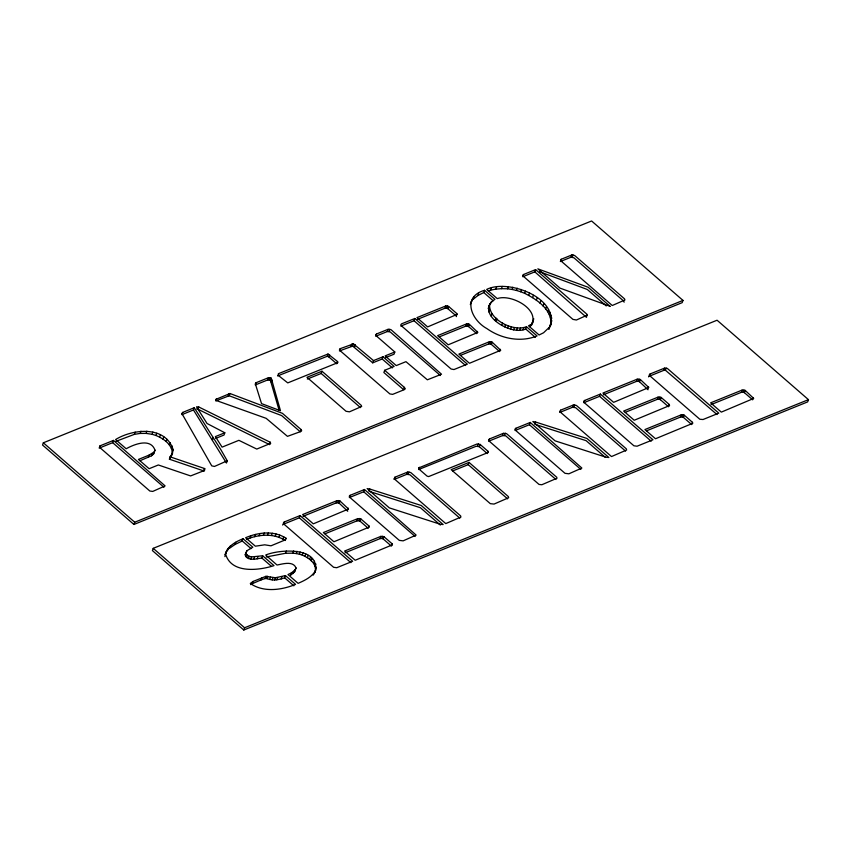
<?xml version="1.0" encoding="UTF-8"?>
<svg xmlns="http://www.w3.org/2000/svg" width="851" height="851" viewBox="0 0 851 851"><rect width="100%" height="100%" fill="white"/><g stroke="black" fill="none" stroke-linecap="round" stroke-linejoin="round"><path stroke-width="1.28" d="M286.021 538.247L285.223 539.896L270.99 545.81L264.714 544.821L255.364 546.193L245.62 537.736C258.279 532.29 273.937 530.354 286.021 538.247L285.223 540.502C273.724 532.992 258.789 534.322 246.577 539.311M171.104 456.753L173.061 449.456C165.371 425.532 132.862 428.819 115.587 439.552L126.161 448.754C134.256 444.286 150.521 437.68 154.999 450.158L153.467 454.126L151.499 455.785L140.011 460.721M171.913 455.147L173.061 449.456M224.909 556.628C225.951 547.14 234.94 541.917 243.088 538.757L252.832 547.225L246.918 550.725L245.237 554.724L245.684 556.49C249.779 561.096 256.672 558.724 261.863 558.022L271.32 566.234M551.852 320.667L548.789 329.273C562.947 299.19 508.728 278.298 486.676 289.414L497.261 298.616C511.462 293.425 542.8 310.721 529.971 326.827L533.322 321.072M532.535 323.316L533.758 318.742M316.37 567.043L314.955 572.436C321.295 546.321 279.575 549.193 265.714 555.022L277.011 565.021C282.777 563.99 293.042 560.628 296.031 567.925L294.52 571.936L290.499 575.255L291.297 573L295.318 569.691L296.031 567.925M526.492 326.741L525.695 328.986C510.834 336.251 473.975 313.274 494.942 299.318L484.549 290.276C461.444 297.031 471.454 320.125 486.825 328.55C501.101 338.677 520.525 342.666 537.066 335.932L526.492 326.741C512.791 332.113 487.623 319.019 489.687 303.637M43.348 442.797L42.55 445.041L133.926 524.471L682.183 302.658L682.981 300.414L591.605 220.983L43.348 442.797L134.724 522.227L682.981 300.414M99.971 445.871L99.173 448.115L112.662 442.669L113.46 440.414L165.105 485.91L152.733 491.431L149.84 491.027L99.684 447.435L99.971 445.871L113.46 440.414M115.938 441.339L134.352 434.361L135.149 432.117M134.352 434.361L140.17 433.436L140.958 431.18M140.17 433.436L146.074 433.404L146.872 431.159M146.074 433.404L152.084 434.297L152.882 432.053M148.297 457.37L149.085 455.125L154.265 451.881L154.999 450.158M172.274 451.7C170.891 443.552 163.094 438.435 155.967 435.489L156.754 433.244M151.499 455.785L152.297 453.54M159.594 437.095L160.382 434.85M162.966 439.095L163.764 436.85M133.926 524.471L134.724 522.227M166.094 441.499L166.892 439.254M169.36 444.882L170.157 442.637M194.262 407.725L182.678 412.416L181.88 414.66L193.464 409.969L194.262 407.725L220.856 449.668L227.249 460.795L226.451 463.05L193.464 409.969M171.423 448.286L172.21 446.03M170.126 456.838L204.559 468.539L204.049 471.029L169.519 459.242L170.126 456.838L172.71 452.902M169.519 459.242L170.317 456.998M196.666 408.937L197.943 409.214L198.74 406.969L270.15 442.233L270.692 443.35L256.779 449.073L238.886 440.329L222.09 447.126L215.367 436.606L224.824 432.776L207.038 423.49L196.517 406.81L198.74 406.969M153.212 548.342L152.414 550.586L243.79 630.017L807.652 401.895L808.45 399.651L717.074 320.221L153.212 548.342L244.588 627.772L808.45 399.651M216.548 398.704L215.76 400.949L229.196 395.758L281.628 415.575L300.233 431.755L301.031 429.5L282.426 413.331L229.983 393.513L215.899 399.364L216.431 400.566L266.172 418.341L287.457 436.35L300.999 431.436L301.658 430.691L301.031 429.5M212.229 439.68L213.016 437.435M212.537 439.797L213.324 437.552M228.174 395.928L228.972 393.683M229.196 395.758L229.983 393.513M203.761 470.784L204.559 468.539M224.824 432.776L224.026 435.031L215.75 438.382M256.055 382.727L255.321 383.748L261.534 403.608L280.49 410.746L271.235 378.142L268.469 377.706L256.055 382.727L255.257 384.971L267.682 379.95L270.437 380.397L279.139 410.352M267.682 379.95L268.469 377.706M269.288 379.886L270.086 377.631M270.437 380.397L271.235 378.142M271.288 382.333L272.086 380.089M226.026 552.395L225.228 554.639L226.866 550.352M226.068 552.597L228.249 548.278M227.451 550.523L230.164 546.161M270.341 442.403L269.544 444.647L270.15 442.233M229.366 548.406L234.929 544.523L235.727 542.278M234.929 544.523L241.875 541.172L242.663 538.928M241.875 541.172L243.088 538.757M250.12 538.013L250.917 535.768M246.918 550.725L245.237 554.724M245.684 556.49L246.482 554.246L246.035 552.48M246.577 557.458L247.375 555.214L246.482 554.246M254.704 536.683L255.502 534.439M248.428 558.564L249.226 556.32L247.375 555.214M250.811 559.16L251.609 556.916L262.661 555.767L274.011 565.638C258.981 570.478 231.472 573.893 225.706 554.384M259.13 535.768L259.927 533.524M253.747 559.245L254.534 557.001M263.406 535.268L264.193 533.013M277.586 375.94L327.252 356.271L328.039 354.016L337.549 361.547L337.9 362.611L287.755 382.897L278.096 375.248L278.373 373.695L328.039 354.016M307.317 379.067L321.178 373.461L321.976 371.217L361.271 405.374L361.654 406.48L349.463 411.831L346.059 411.288L306.956 377.291L321.976 371.217M257.215 558.809L258.013 556.565M337.549 361.547L336.751 363.792L328.816 356.899L329.614 354.654M267.522 535.173L268.31 532.928M250.619 584.626L252.247 583.712L253.045 581.467L265.895 576.329L275.362 577.744L285.447 575.584L295.574 584.371C281.511 590.211 263.331 592.615 250.3 583.456L253.045 581.467M261.863 558.022L262.661 555.767M271.48 535.492L272.277 533.247M382.993 356.76L373.525 360.59L353.495 343.878L340.23 348.665L339.432 350.92L352.697 346.123L372.727 362.834L382.195 359.005L382.993 356.76L394.13 366.451L384.673 370.281L383.875 372.525L403.523 389.598L404.321 387.354L384.673 370.281M275.288 536.226L276.086 533.981M252.247 583.712L261.066 579.903L261.863 577.659M243.79 630.017L244.588 627.772M282.628 525.046L284.33 521.95L300.084 515.578L352.665 561.277L336.762 567.713L333.613 567.298L283.872 524.067L283.426 522.801L284.33 521.95M278.947 537.375L279.745 535.13M261.066 579.903L265.097 578.574L265.895 576.329M265.097 578.574L266.342 578.446L267.14 576.201M266.342 578.446L267.076 578.68L267.874 576.425M351.027 346.229L351.825 343.985M282.926 539.077L283.713 536.832M351.835 346.038L352.633 343.793M267.076 578.68L269.693 579.435L270.49 577.191M352.697 346.123L353.495 343.878M354.59 347.07L355.388 344.825M269.693 579.435L272.192 579.871L272.99 577.627M272.192 579.871L274.565 579.988L275.362 577.744M266.203 556.98L285.489 553.278L286.287 551.033M274.565 579.988L276.82 579.797L277.607 577.542M283.532 524.195L299.297 517.823L300.084 515.578M276.82 579.797L281.181 578.925L281.979 576.68M285.489 553.278L292.882 553.193L293.669 550.948M281.181 578.925L284.66 577.829L285.447 575.584M292.882 553.193L296.233 553.554L297.031 551.31M376.536 333.975L375.759 334.879L376.11 335.72L394.811 351.974L385.12 355.899L396.258 365.59L405.959 361.664L427.362 379.812L441.52 374.227L391.013 329.688L388.13 329.294L376.536 333.975L375.748 336.23L387.333 331.539L390.215 331.933L440.382 375.536M296.233 553.554L299.371 554.182L300.158 551.937M292.946 573.627L293.744 571.383M294.52 571.936L295.318 569.691M315.583 569.298C315.2 562.171 308.222 557.66 302.275 555.086L303.073 552.842M372.727 362.834L373.525 360.59M304.956 556.256L305.754 554.012M387.333 331.539L388.13 329.294M307.413 557.692L308.211 555.448M389.035 331.433L389.832 329.188M309.647 559.405L310.445 557.16M311.253 560.798L312.051 558.554M313.732 563.479L314.53 561.235M303.052 516.302L336.156 502.909L336.953 500.665L340.006 500.994L348.516 509.004L313.306 523.844L302.616 514.547L336.953 500.665M315.168 566.309L315.966 564.064M336.156 502.909L337.985 502.75L338.783 500.505M347.719 511.249L339.219 503.239L340.006 500.994M394.811 351.974L394.024 354.218L385.535 357.654M350.144 495.325L349.346 497.569L363.696 491.761L364.494 489.516L416.15 535.088L403.14 540.853L399.279 540.364L349.825 497.378L349.293 496.154L350.144 495.325L364.494 489.516M400.789 326.093L414.033 320.731L414.831 318.487L467.348 364.143L453.977 369.547L451.126 369.026L401.438 325.827L400.874 324.614L401.576 323.848L414.831 318.487M347.442 510.387L348.24 508.143M324.997 533.8L357.005 520.855L357.803 518.599L360.856 518.929L368.994 526.003L369.228 527.077L333.922 541.757L323.327 532.556L357.803 518.599M369.015 491.304L369.813 489.048L421.213 505.473L443.148 524.546L440.456 524.312L389.343 507.887L367.121 488.58L369.813 489.048M357.005 520.855L358.835 520.695L359.633 518.45M368.994 526.003L368.196 528.248L360.069 521.184L360.856 518.929M417.362 319.391L445.02 308.2L445.818 305.956L448.583 306.403L456.796 313.54L456.359 316.625M445.02 308.2L446.637 308.136L447.424 305.881M456.796 313.54L455.998 315.785L447.786 308.647L448.583 306.403M394.885 477.22L394.236 478.805L445.775 523.599L460.902 517.057L460.636 515.908L410.703 472.507L407.555 472.103L394.885 477.22L394.098 479.464L406.757 474.347L409.905 474.752L459.838 518.153M345.017 552.799L380.11 538.609L380.908 536.353L383.961 536.683L392.194 543.842L392.449 544.821L355.197 560.256L344.602 551.044L380.908 536.353M380.11 538.609L381.939 538.449L382.737 536.204M392.194 543.842L391.396 546.087L383.173 538.928L383.961 536.683M406.757 474.347L407.555 472.103M408.235 474.167L409.023 471.922M470.316 304.541L471.88 300.201M471.092 302.445L473.879 297.127M439.265 336.879L465.827 326.135L466.614 323.891L469.38 324.327L477.847 332.422L448.222 344.804L437.637 335.613L466.614 323.891M473.082 299.371L477.837 295.552L478.624 293.308M465.827 326.135L467.433 326.061L468.231 323.816M477.507 331.39L476.709 333.635L468.593 326.582L469.38 324.327M419.405 467.305L418.607 469.55L476.166 446.264L479.315 446.679L487.261 453.583L488.048 451.338L480.113 444.424L476.954 444.02L418.596 467.986L418.852 468.975L427.085 476.124L428.638 476.581L488.293 452.445L488.048 451.338M477.837 295.552L483.751 292.531L484.549 290.276M488.251 290.893L490.633 290.117L491.421 287.872M488.176 308.615L488.974 306.371M490.633 290.117L495.825 289.117L496.612 286.872M491.58 301.403L488.889 305.881M488.644 311.849L489.442 309.594M491.218 316.115L492.016 313.87M495.825 289.117L501.462 288.68L502.25 286.436M495.208 320.263L496.005 318.019M501.462 288.68L507.536 288.797L508.334 286.553M496.25 321.167L497.037 318.923M460.54 355.346L488.612 343.985L489.41 341.74L492.176 342.187L500.739 350.272L469.475 363.281L458.891 354.08L489.41 341.74M488.612 343.985L490.229 343.921L491.027 341.676M500.399 349.325L499.601 351.569L491.378 344.432L492.176 342.187M507.536 288.797L512.025 289.446L512.823 287.202M501.803 325.295L502.601 323.05M512.025 289.446L516.397 290.425L517.185 288.181M504.664 326.89L505.462 324.646M535.609 269.618L523.546 274.501L522.759 276.745L534.822 271.863L535.609 269.618L586.999 314.285L586.499 317.359L534.822 271.863M507.579 328.188L508.377 325.944M516.397 290.425L520.631 291.733L521.429 289.489M510.547 329.177L511.334 326.933M551.054 322.912C550.661 308.434 536.353 299.254 524.748 293.361L525.546 291.116M513.557 329.858L514.355 327.614M452.753 470.911L468.231 464.646L469.029 462.401L508.366 496.59L508.643 497.75L494.069 504.069L490.304 503.664L451.158 469.635L469.029 462.401M528.737 295.308L529.535 293.063M516.631 330.231L517.429 327.986M477.634 446.094L478.432 443.839M519.759 330.305L520.557 328.06M479.315 446.679L480.113 444.424M532.598 297.584L533.396 295.34M523.057 329.784L523.854 327.529M536.343 300.19L537.141 297.946M489.548 438.925L488.538 439.924L488.814 440.786L539.023 484.432L541.842 484.74L557.001 478.241L556.745 477.262L506.536 433.616L503.335 433.34L489.548 438.925L488.751 441.169L502.547 435.595L505.739 435.861L555.948 479.507M531.535 325.263L532.332 323.018M539.96 303.116L540.757 300.871M543.066 306.02L543.863 303.775M561.16 259.289L560.777 260.768L612.263 305.509L624.921 299.967L624.538 298.861L574.659 255.502L571.808 254.981L561.16 259.289L560.362 261.534L571.01 257.225L573.872 257.757L623.74 301.105L624.123 302.211M545.661 308.902L546.459 306.658M502.547 435.595L503.335 433.34M547.757 311.764L548.555 309.509M504.483 435.393L505.281 433.148M549.342 314.583L550.14 312.338M571.01 257.225L571.808 254.981M550.416 317.391L551.214 315.147M572.298 257.119L573.095 254.874M550.991 320.167L551.788 317.923M550.618 325.635L551.416 323.391M515.866 428.276L515.068 430.521L529.418 424.713L530.216 422.468L581.871 468.05L568.862 473.805L565 473.316L515.546 430.329L515.004 429.106L515.866 428.276L530.216 422.468M534.736 424.255L535.534 422.011L586.924 438.435L608.869 457.498L606.167 457.264L555.065 440.839L532.843 421.532L535.534 422.011M560.607 410.171L559.958 411.767L611.497 456.561L626.623 450.019L626.347 448.86L576.425 405.459L573.266 405.055L560.607 410.171L559.809 412.416L572.478 407.299L575.627 407.703L625.559 451.104M572.478 407.299L573.266 405.055M573.946 407.118L574.744 404.874M584.637 400.459L583.839 402.704L599.593 396.321L600.391 394.077L652.962 439.776L637.069 446.211L633.91 445.796L584.18 402.566L583.722 401.3L584.637 400.459L600.391 394.077M603.359 394.8L636.463 381.408L637.261 379.163L640.314 379.493L648.813 387.513L613.614 402.342L602.923 393.056L637.261 379.163M636.463 381.408L638.293 381.259L639.09 379.014M648.026 389.758L639.516 381.737L640.314 379.493M648.568 376.876L650.164 373.94L664.525 368.132L667.344 368.44L718.787 413.15L703.022 419.522L699.82 419.256L649.611 375.61L649.356 374.631L650.164 373.94M647.749 388.886L648.547 386.641M649.377 376.185L663.727 370.376L664.525 368.132M663.727 370.376L665.397 370.217L666.184 367.972M625.304 412.31L657.312 399.353L658.11 397.109L661.163 397.438L669.301 404.502L669.535 405.587L634.218 420.256L623.634 411.054L658.11 397.109M657.312 399.353L659.142 399.204L659.94 396.949M669.301 404.502L668.503 406.746L660.365 399.683L661.163 397.438M646.537 430.819L680.417 417.107L681.215 414.863L684.268 415.192L692.491 422.341L692.746 423.319L655.493 438.754L644.909 429.553L681.215 414.863M680.417 417.107L682.247 416.947L683.045 414.703M692.491 422.341L691.703 424.585L683.47 417.437L684.268 415.192M711.042 404.597L741.349 392.332L742.146 390.088L745.21 390.418L753.709 398.428L721.318 412.129L710.628 402.842L742.146 390.088M741.349 392.332L743.189 392.173L743.976 389.928M753.433 397.566L752.635 399.81L744.412 392.662L745.21 390.418M153.467 454.126L154.201 452.402M315.742 570.191C312.136 576.957 304.828 580.403 298.105 583.35L287.989 574.553L291.297 573M313.168 575.127L314.359 573.329M549.586 327.029L543.555 332.773L539.098 334.986L528.524 325.795L530.769 324.582M340.23 348.665L339.453 349.57L339.804 350.41L389.864 393.928L392.63 394.375L404.576 389.535L405.278 388.684L404.321 387.354M457.147 314.37L427.627 326.901L416.958 317.625L445.818 305.956M523.546 274.501L522.897 275.245L523.525 276.437L572.925 319.38L576.425 320.008L587.296 315.115M169.328 459.083L170.711 457.551M227.249 460.795L214.495 466.444L211.75 465.869L181.912 413.565L182.678 412.416M149.085 455.125L138.447 459.423L149.116 468.71L158.339 464.976L190.603 475.922L204.527 470.475L204.836 468.784M249.226 556.32L251.609 556.916M152.084 434.297L155.967 435.489M299.371 554.182L302.275 555.086M535.811 424.596L586.137 440.68L605.082 457.147M370.089 491.644L420.415 507.728L440.361 525.056M539.491 271.66L587.328 289.489L606.252 305.935M743.189 392.173L744.412 392.662M638.293 381.259L639.516 381.737M659.142 399.204L660.365 399.683M682.247 416.947L683.47 417.437M337.985 502.75L339.219 503.239M358.835 520.695L360.069 521.184M381.939 538.449L383.173 538.928M520.631 291.733L524.748 293.361M327.252 356.271L328.816 356.899M665.397 370.217L716.999 414.533M446.637 308.136L447.786 308.647M467.433 326.061L468.593 326.582M490.229 343.921L491.378 344.432M197.943 409.214L269.352 444.488M483.751 292.531L493.197 300.733M525.695 328.986L535.311 337.347M599.593 396.321L651.175 441.158M414.033 320.731L465.561 365.526M529.418 424.713L580.861 469.433M382.195 359.005L392.407 367.887M468.231 464.646L507.568 498.846M321.178 373.461L360.473 407.618M363.696 491.761L415.139 536.481M299.297 517.823L350.878 562.66M242.29 541.002L251.056 548.618M284.66 577.829L293.85 585.818M112.662 442.669L163.956 487.251M610.039 306.296L560.032 288.138L537.832 268.842L588.126 287.244L610.039 306.296"/></g></svg>
